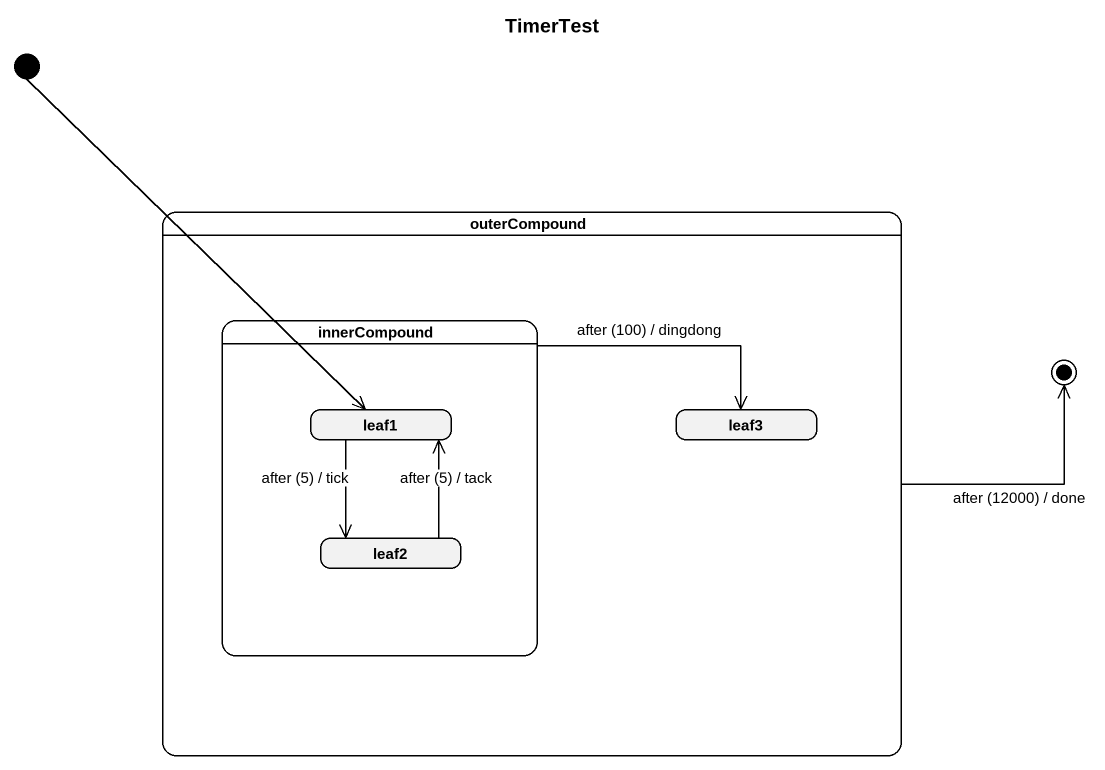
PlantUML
@startuml
title TimerTest
hide empty description
state initial1 <<start>>
state outerCompound {
  state innerCompound {
    state leaf1
    state leaf2
  }
  state leaf3
}
initial1 --> leaf1
innerCompound -right-> leaf3 : after (100) / dingdong
leaf1 --> leaf2 : after (5) / tick
leaf2 -up-> leaf1 : after (5) / tack
outerCompound -right-> [*] : after (12000) / done
@enduml
